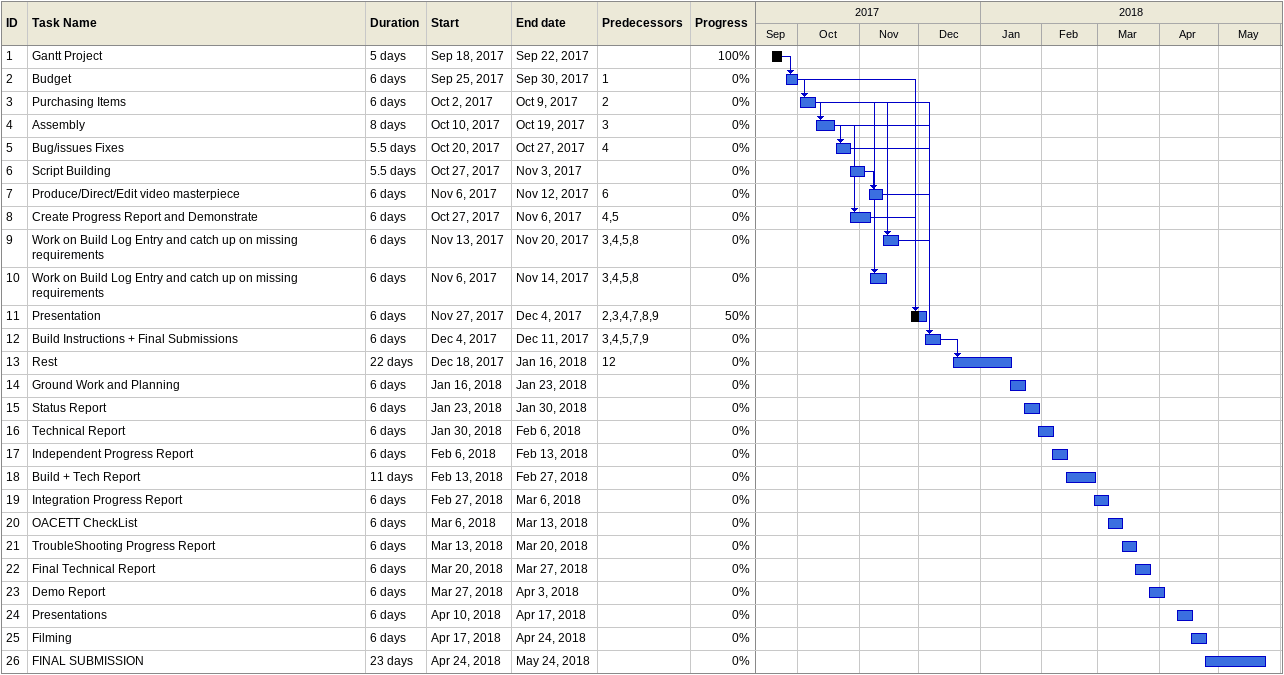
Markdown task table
| ID | Task | Duration | Start | Finish | Predecessors | % complete |
|---|---|---|---|---|---|---|
| 1 | Gantt Project | 5d | 2017-09-18 | 2017-09-22 |  | 100 |
| 2 | Budget | 6d | 2017-09-25 | 2017-09-30 | 1 | 0 |
| 3 | Purchasing Items | 6d | 2017-10-02 | 2017-10-09 | 2 | 0 |
| 4 | Assembly | 8d | 2017-10-10 | 2017-10-19 | 3 | 0 |
| 5 | Bug/issues Fixes | 5.5d | 2017-10-20 | 2017-10-27 | 4 | 0 |
| 6 | Script Building | 5.5d | 2017-10-27 | 2017-11-03 |  | 0 |
| 7 | Produce/Direct/Edit video masterpiece | 6d | 2017-11-06 | 2017-11-12 | 6 | 0 |
| 8 | Create Progress Report and Demonstrate | 6d | 2017-10-27 | 2017-11-06 | 4, 5 | 0 |
| 9 | Work on Build Log Entry and catch up on missing requirements | 6d | 2017-11-13 | 2017-11-20 | 3, 4, 5, 8 | 0 |
| 10 | Work on Build Log Entry and catch up on missing requirements | 6d | 2017-11-06 | 2017-11-14 | 3, 4, 5, 8 | 0 |
| 11 | Presentation | 6d | 2017-11-27 | 2017-12-04 | 2, 3, 4, 7, 8, 9 | 50 |
| 12 | Build Instructions + Final Submissions | 6d | 2017-12-04 | 2017-12-11 | 3, 4, 5, 7, 9 | 0 |
| 13 | Rest | 22d | 2017-12-18 | 2018-01-16 | 12 | 0 |
| 14 | Ground Work and Planning | 6d | 2018-01-16 | 2018-01-23 |  | 0 |
| 15 | Status Report | 6d | 2018-01-23 | 2018-01-30 |  | 0 |
| 16 | Technical Report | 6d | 2018-01-30 | 2018-02-06 |  | 0 |
| 17 | Independent Progress Report | 6d | 2018-02-06 | 2018-02-13 |  | 0 |
| 18 | Build + Tech Report | 11d | 2018-02-13 | 2018-02-27 |  | 0 |
| 19 | Integration Progress Report | 6d | 2018-02-27 | 2018-03-06 |  | 0 |
| 20 | OACETT CheckList | 6d | 2018-03-06 | 2018-03-13 |  | 0 |
| 21 | TroubleShooting Progress Report | 6d | 2018-03-13 | 2018-03-20 |  | 0 |
| 22 | Final Technical Report | 6d | 2018-03-20 | 2018-03-27 |  | 0 |
| 23 | Demo Report | 6d | 2018-03-27 | 2018-04-03 |  | 0 |
| 24 | Presentations | 6d | 2018-04-10 | 2018-04-17 |  | 0 |
| 25 | Filming | 6d | 2018-04-17 | 2018-04-24 |  | 0 |
| 26 | FINAL SUBMISSION | 23d | 2018-04-24 | 2018-05-24 |  | 0 |
